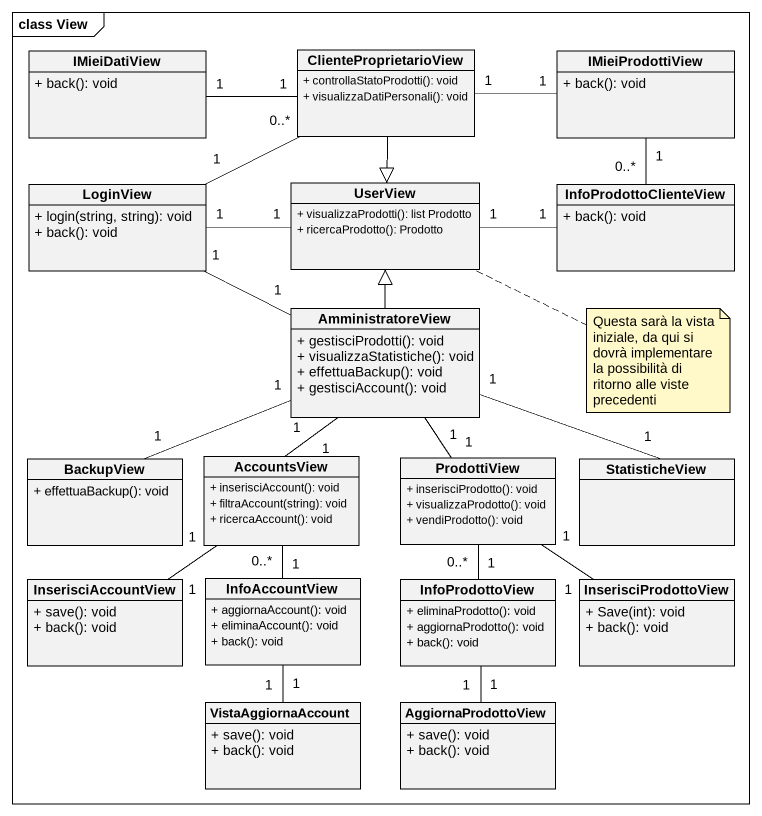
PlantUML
@startuml
mainframe class View
hide circle
hide empty members
skinparam classAttributeIconSize 0
class IMieiDatiView {
  + back(): void
}
class ClienteProprietarioView {
  + controllaStatoProdotti(): void
  + visualizzaDatiPersonali(): void
}
class IMieiProdottiView {
  + back(): void
}
class LoginView {
  + login(string, string): void
  + back(): void
}
class UserView {
  + visualizzaProdotti(): list Prodotto
  + ricercaProdotto(): Prodotto
}
class InfoProdottoClienteView {
  + back(): void
}
class AmministratoreView {
  + gestisciProdotti(): void
  + visualizzaStatistiche(): void
  + effettuaBackup(): void
  + gestisciAccount(): void
}
class BackupView {
  + effettuaBackup(): void
}
class AccountsView {
  + inserisciAccount(): void
  + filtraAccount(string): void
  + ricercaAccount(): void
}
class ProdottiView {
  + inserisciProdotto(): void
  + visualizzaProdotto(): void
  + vendiProdotto(): void
}
class StatisticheView
class InserisciAccountView {
  + save(): void
  + back(): void
}
class InfoAccountView {
  + aggiornaAccount(): void
  + eliminaAccount(): void
  + back(): void
}
class InfoProdottoView {
  + eliminaProdotto(): void
  + aggiornaProdotto(): void
  + back(): void
}
class InserisciProdottoView {
  + Save(int): void
  + back(): void
}
class VistaAggiornaAccount {
  + save(): void
  + back(): void
}
class AggiornaProdottoView {
  + save(): void
  + back(): void
}
ClienteProprietarioView "1" -left- "1" IMieiDatiView
ClienteProprietarioView --|> UserView
IMieiProdottiView "1" -left- "1" ClienteProprietarioView
IMieiProdottiView "1" -- "0..*" InfoProdottoClienteView
LoginView "1" -right- "0..*" ClienteProprietarioView
LoginView "1" -right- "1" UserView
UserView "1" -right- "1" InfoProdottoClienteView
AmministratoreView "1" -left- "1" LoginView
AmministratoreView -up-|> UserView
AmministratoreView "1" -left- "1" BackupView
AmministratoreView "1" -- "1" AccountsView
AmministratoreView "1" -- "1" ProdottiView
AmministratoreView "1" -right- "1" StatisticheView
AccountsView "1" -- "1" InserisciAccountView
AccountsView "1" -- "0..*" InfoAccountView
ProdottiView "1" -- "0..*" InfoProdottoView
ProdottiView "1" -- "1" InserisciProdottoView
InfoAccountView "1" -- "1" VistaAggiornaAccount
InfoProdottoView "1" -- "1" AggiornaProdottoView
note right of UserView : Questa sarà la vista iniziale, da qui si dovrà implementare la possibilità di ritorno alle viste precedenti
@enduml
